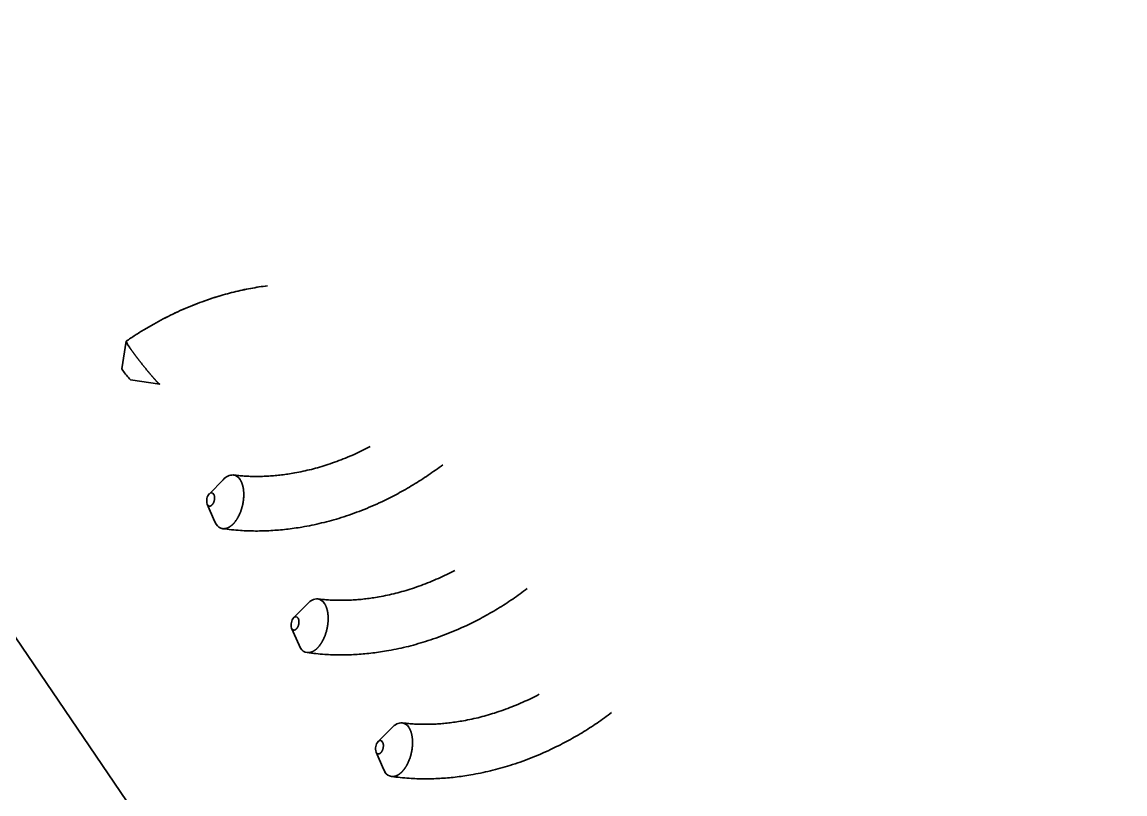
# Model space of a CAD drawing. Extents: x 23 to 417, y 3 to 294.
# Drawn here: x 331.339 to 333.765, y 107.267 to 108.964 of the extents above; entities that cross this region are included whole.
import ezdxf

# ---------------------------------------------------------------- set-up
doc = ezdxf.new("R2010")
doc.units = 0
doc.layers.get('0').update_dxf_attribs({"lineweight": 13})

# ---------------------------------------------------------------- blocks, each defined once
blk = doc.blocks.new('BLOCK4776')
at = {"color": 7, "lineweight": 35}
blk.add_line((38.581, -73.784), (-16.1, 6.499), dxfattribs=at)
at = {"color": 7, "lineweight": 35, "ltscale": 0.007689}
blk.add_line((8.158, -24.445), (8.204, -24.141), dxfattribs=at)
blk.add_line((8.158, -24.445), (8.204, -24.141), dxfattribs=at)
at = {"color": 7, "lineweight": 35, "ltscale": 2.88377e-05}
blk.add_line((8.204, -24.141), (8.204, -24.14), dxfattribs=at)
blk.add_line((8.204, -24.141), (8.204, -24.14), dxfattribs=at)
at = {"color": 7, "lineweight": 35, "ltscale": 0.000476123}
blk.add_line((8.167, -24.462), (8.158, -24.445), dxfattribs=at)
blk.add_line((8.167, -24.462), (8.158, -24.445), dxfattribs=at)
at = {"color": 7, "lineweight": 35, "ltscale": 0.008179}
blk.add_line((8.251, -24.564), (8.575, -24.613), dxfattribs=at)
blk.add_line((8.251, -24.564), (8.575, -24.613), dxfattribs=at)
at = {"color": 7, "lineweight": 35, "ltscale": 3.07732e-05}
blk.add_line((8.576, -24.613), (8.575, -24.613), dxfattribs=at)
blk.add_line((8.576, -24.613), (8.575, -24.613), dxfattribs=at)
at = {"color": 7, "lineweight": 35, "ltscale": 0.00541}
for p, q in [((9.12, -25.816), (9.272, -25.662)), ((9.12, -25.816), (9.272, -25.662)), ((10.048, -27.178), (10.2, -27.024)), ((10.048, -27.178), (10.2, -27.024)), ((10.976, -28.541), (11.128, -28.387)), ((10.976, -28.541), (11.128, -28.387))]:
    blk.add_line(p, q, dxfattribs=at)
at = {"color": 7, "lineweight": 35, "ltscale": 0.000233108}
for p, q in [((9.096, -25.932), (9.101, -25.94)), ((9.096, -25.932), (9.101, -25.94)), ((10.952, -28.657), (10.957, -28.666)), ((10.952, -28.657), (10.957, -28.666))]:
    blk.add_line(p, q, dxfattribs=at)
at = {"color": 7, "lineweight": 35, "ltscale": 0.005119}
for p, q in [((9.096, -25.932), (9.177, -26.12)), ((9.096, -25.932), (9.177, -26.12)), ((10.952, -28.657), (11.033, -28.845)), ((10.952, -28.657), (11.033, -28.845))]:
    blk.add_line(p, q, dxfattribs=at)
at = {"color": 7, "lineweight": 35, "ltscale": 0.000899757}
for p, q in [((9.177, -26.12), (9.195, -26.152)), ((11.033, -28.845), (11.051, -28.877))]:
    blk.add_line(p, q, dxfattribs=at)
at = {"color": 7, "lineweight": 35, "ltscale": 0.000899756}
for p, q in [((9.195, -26.152), (9.177, -26.12)), ((11.051, -28.877), (11.033, -28.845))]:
    blk.add_line(p, q, dxfattribs=at)
at = {"color": 7, "lineweight": 35, "ltscale": 0.000232591}
blk.add_line((10.024, -27.295), (10.029, -27.303), dxfattribs=at)
blk.add_line((10.024, -27.295), (10.029, -27.303), dxfattribs=at)
at = {"color": 7, "lineweight": 35, "ltscale": 0.00512}
blk.add_line((10.024, -27.295), (10.105, -27.483), dxfattribs=at)
blk.add_line((10.024, -27.295), (10.105, -27.483), dxfattribs=at)
at = {"color": 7, "lineweight": 35, "ltscale": 0.00089854}
blk.add_line((10.105, -27.483), (10.123, -27.514), dxfattribs=at)
at = {"color": 7, "lineweight": 35, "ltscale": 0.000898539}
blk.add_line((10.123, -27.514), (10.105, -27.483), dxfattribs=at)
at = {"color": 7, "lineweight": 35}
for centre, radius, start, end in [((8.428, -24.051), 0.242, 201.8154, 219.4446), ((8.428, -24.051), 0.242, 201.8154, 219.4446), ((8.805, -24.033), 0.768, 213.92, 223.7946), ((8.805, -24.033), 0.768, 213.9187, 223.7942), ((9.381, -25.749), 0.139, 89.0013, 141.3952), ((9.381, -25.749), 0.139, 89.0025, 141.3914), ((9.367, -25.713), 0.104, 30.8398, 80.4554), ((9.367, -25.713), 0.104, 30.8389, 80.4583), ((9.212, -25.895), 0.122, 139.0907, 197.7148), ((9.212, -25.895), 0.122, 139.0907, 197.7148), ((9.141, -25.831), 0.0257, 25.9911, 144.2906), ((9.141, -25.831), 0.0257, 25.9911, 144.2906), ((9.284, -26.098), 0.105, 211.0309, 259.5584), ((9.284, -26.098), 0.105, 211.0313, 259.5591), ((10.309, -27.112), 0.139, 89.0013, 141.395), ((10.309, -27.112), 0.139, 89.0025, 141.3912), ((10.295, -27.075), 0.104, 30.8398, 80.4554), ((10.295, -27.075), 0.104, 30.8389, 80.4583), ((10.14, -27.258), 0.122, 139.0784, 197.742), ((10.14, -27.258), 0.122, 139.0784, 197.742), ((10.069, -27.194), 0.0257, 26.0426, 144.2323), ((10.069, -27.194), 0.0257, 26.0426, 144.2323), ((10.212, -27.46), 0.105, 211.0309, 259.5584), ((10.212, -27.46), 0.105, 211.0313, 259.5591), ((11.238, -28.474), 0.139, 89.0013, 141.3952), ((11.238, -28.474), 0.139, 89.0025, 141.3914), ((11.223, -28.438), 0.104, 30.8398, 80.4554), ((11.223, -28.438), 0.104, 30.8389, 80.4583), ((11.068, -28.62), 0.122, 139.081, 197.7289), ((11.068, -28.62), 0.122, 139.081, 197.7289), ((10.997, -28.556), 0.0257, 26.0426, 144.2319), ((10.997, -28.556), 0.0257, 26.0426, 144.2319), ((11.14, -28.823), 0.105, 211.0309, 259.5584), ((11.14, -28.823), 0.105, 211.0313, 259.5591)]:
    blk.add_arc(centre, radius, start, end, dxfattribs=at)
for points, degree, knots in [([(9.758, -23.53), (9.728, -23.534), (9.666, -23.543), (9.573, -23.559), (9.48, -23.577), (9.388, -23.599), (9.295, -23.623), (9.206, -23.649), (9.121, -23.677), (9.032, -23.708), (8.933, -23.746), (8.826, -23.791), (8.718, -23.84), (8.612, -23.893), (8.507, -23.95), (8.404, -24.01), (8.303, -24.073), (8.237, -24.117), (8.204, -24.14)], 3, [0, 0, 0, 0, 0.093482, 0.187495, 0.282019, 0.377031, 0.472507, 0.569669, 0.65503, 0.740178, 0.853443, 0.971779, 1.090175, 1.208901, 1.32789, 1.447072, 1.566377, 1.685734, 1.685734, 1.685734, 1.685734]), ([(9.757, -23.53), (9.726, -23.534), (9.664, -23.543), (9.572, -23.559), (9.479, -23.578), (9.387, -23.599), (9.294, -23.623), (9.205, -23.65), (9.12, -23.677), (9.031, -23.708), (8.933, -23.746), (8.825, -23.791), (8.717, -23.841), (8.611, -23.894), (8.507, -23.95), (8.404, -24.01), (8.303, -24.073), (8.237, -24.117), (8.204, -24.14)], 3, [0, 0, 0, 0, 0.093401, 0.187333, 0.281773, 0.376701, 0.472092, 0.569118, 0.654343, 0.739413, 0.85285, 0.971039, 1.089325, 1.207941, 1.326818, 1.445887, 1.56508, 1.684324, 1.684324, 1.684324, 1.684324]), ([(8.575, -24.613), (8.573, -24.613), (8.57, -24.611), (8.567, -24.608), (8.561, -24.603), (8.554, -24.596), (8.552, -24.594), (8.548, -24.59), (8.545, -24.586), (8.543, -24.585), (8.541, -24.583), (8.539, -24.581), (8.538, -24.58), (8.537, -24.579), (8.536, -24.577), (8.535, -24.577), (8.523, -24.563), (8.509, -24.548), (8.495, -24.532), (8.465, -24.497), (8.432, -24.458), (8.415, -24.436), (8.373, -24.384), (8.332, -24.332), (8.303, -24.294), (8.276, -24.257), (8.253, -24.224), (8.248, -24.218), (8.244, -24.212), (8.24, -24.206)], 5, [0, 0, 0, 0, 0, 0, 0.1108927, 0.1108927, 0.1108927, 0.1559958, 0.1559958, 0.1559958, 0.1785502, 0.1785502, 0.1785502, 0.1898276, 0.1898276, 0.1898276, 0.201105, 0.201105, 0.201105, 0.3963772, 0.3963772, 0.3963772, 0.6111498, 0.6111498, 0.6111498, 0.9225834, 0.9225834, 0.9225834, 0.997078, 0.997078, 0.997078, 0.997078, 0.997078, 0.997078]), ([(8.575, -24.613), (8.573, -24.613), (8.57, -24.611), (8.567, -24.608), (8.561, -24.603), (8.554, -24.596), (8.552, -24.594), (8.548, -24.59), (8.545, -24.586), (8.543, -24.585), (8.541, -24.583), (8.539, -24.581), (8.538, -24.58), (8.537, -24.579), (8.536, -24.577), (8.535, -24.577), (8.523, -24.563), (8.509, -24.548), (8.495, -24.532), (8.465, -24.497), (8.432, -24.458), (8.415, -24.436), (8.373, -24.384), (8.332, -24.332), (8.303, -24.294), (8.276, -24.257), (8.253, -24.224), (8.248, -24.218), (8.244, -24.212), (8.24, -24.206)], 5, [0, 0, 0, 0, 0, 0, 0.1108927, 0.1108927, 0.1108927, 0.1559958, 0.1559958, 0.1559958, 0.1785502, 0.1785502, 0.1785502, 0.1898276, 0.1898276, 0.1898276, 0.201105, 0.201105, 0.201105, 0.3963772, 0.3963772, 0.3963772, 0.6111498, 0.6111498, 0.6111498, 0.9225834, 0.9225834, 0.9225834, 0.997078, 0.997078, 0.997078, 0.997078, 0.997078, 0.997078]), ([(10.888, -25.297), (10.859, -25.313), (10.8, -25.343), (10.709, -25.385), (10.615, -25.425), (10.52, -25.462), (10.425, -25.495), (10.332, -25.524), (10.241, -25.549), (10.149, -25.57), (10.063, -25.587), (9.984, -25.6), (9.913, -25.61), (9.843, -25.617), (9.773, -25.623), (9.704, -25.626), (9.636, -25.627), (9.569, -25.626), (9.505, -25.623), (9.443, -25.618), (9.403, -25.613), (9.384, -25.611)], 3, [0, 0, 0, 0, 0.098365, 0.19868, 0.30215, 0.404318, 0.506448, 0.602658, 0.69679, 0.789941, 0.884689, 0.958948, 1.030218, 1.10072, 1.170428, 1.239317, 1.307365, 1.374552, 1.441117, 1.501084, 1.560258, 1.560258, 1.560258, 1.560258]), ([(10.888, -25.297), (10.859, -25.313), (10.8, -25.343), (10.709, -25.385), (10.615, -25.425), (10.52, -25.462), (10.425, -25.495), (10.332, -25.524), (10.241, -25.549), (10.149, -25.57), (10.063, -25.587), (9.984, -25.6), (9.913, -25.61), (9.843, -25.617), (9.773, -25.623), (9.704, -25.626), (9.636, -25.627), (9.569, -25.626), (9.505, -25.623), (9.443, -25.618), (9.403, -25.613), (9.384, -25.611)], 3, [0, 0, 0, 0, 0.098365, 0.19868, 0.30215, 0.404318, 0.506448, 0.602658, 0.69679, 0.789941, 0.884689, 0.958948, 1.030218, 1.10072, 1.170428, 1.239317, 1.307365, 1.374552, 1.441117, 1.501084, 1.560261, 1.560261, 1.560261, 1.560261]), ([(11.686, -25.498), (11.66, -25.517), (11.607, -25.556), (11.527, -25.613), (11.445, -25.667), (11.361, -25.719), (11.276, -25.769), (11.19, -25.817), (11.103, -25.862), (11.008, -25.908), (10.905, -25.955), (10.794, -26), (10.682, -26.042), (10.571, -26.079), (10.462, -26.111), (10.354, -26.139), (10.246, -26.163), (10.145, -26.182), (10.052, -26.197), (9.966, -26.208), (9.881, -26.216), (9.796, -26.222), (9.711, -26.226), (9.627, -26.227), (9.543, -26.225), (9.455, -26.221), (9.362, -26.213), (9.298, -26.205), (9.265, -26.2)], 3, [0, 0, 0, 0, 0.098455, 0.196951, 0.295447, 0.393902, 0.492276, 0.59053, 0.688625, 0.786521, 0.907038, 1.027126, 1.14672, 1.265761, 1.377813, 1.489271, 1.60009, 1.710235, 1.796849, 1.883006, 1.968689, 2.053889, 2.138595, 2.222802, 2.306504, 2.3897, 2.487923, 2.585441, 2.585441, 2.585441, 2.585441]), ([(11.686, -25.498), (11.66, -25.517), (11.607, -25.556), (11.527, -25.613), (11.445, -25.667), (11.361, -25.719), (11.276, -25.769), (11.19, -25.817), (11.103, -25.862), (11.008, -25.908), (10.905, -25.955), (10.794, -26), (10.682, -26.042), (10.571, -26.079), (10.462, -26.111), (10.354, -26.139), (10.246, -26.163), (10.145, -26.182), (10.052, -26.197), (9.966, -26.208), (9.881, -26.216), (9.796, -26.222), (9.711, -26.226), (9.627, -26.227), (9.543, -26.225), (9.455, -26.221), (9.362, -26.213), (9.298, -26.205), (9.265, -26.2)], 3, [0, 0, 0, 0, 0.098455, 0.196951, 0.295447, 0.393901, 0.492276, 0.59053, 0.688625, 0.78652, 0.907037, 1.027125, 1.14672, 1.265761, 1.377813, 1.489271, 1.60009, 1.710234, 1.796848, 1.883005, 1.968689, 2.053888, 2.138595, 2.222801, 2.306504, 2.389699, 2.487922, 2.585438, 2.585438, 2.585438, 2.585438]), ([(9.265, -26.2), (9.288, -26.204), (9.312, -26.2), (9.337, -26.188), (9.389, -26.149), (9.432, -26.086), (9.452, -26.047), (9.485, -25.959), (9.499, -25.867), (9.501, -25.819), (9.495, -25.754), (9.478, -25.7), (9.471, -25.685), (9.464, -25.672), (9.456, -25.66)], 5, [0, 0, 0, 0, 0, 0, 0.322079, 0.322079, 0.322079, 0.716701, 0.716701, 0.716701, 1.123855, 1.123855, 1.123855, 1.292323, 1.292323, 1.292323, 1.292323, 1.292323, 1.292323]), ([(9.456, -25.66), (9.475, -25.687), (9.488, -25.723), (9.496, -25.763), (9.501, -25.837), (9.491, -25.914), (9.485, -25.945), (9.468, -26.006), (9.443, -26.062), (9.429, -26.088), (9.393, -26.141), (9.351, -26.179), (9.326, -26.194), (9.298, -26.202), (9.272, -26.201), (9.27, -26.201), (9.268, -26.201), (9.265, -26.2)], 5, [0, 0, 0, 0, 0, 0, 0.386601, 0.386601, 0.386601, 0.659607, 0.659607, 0.659607, 0.928417, 0.928417, 0.928417, 1.263101, 1.263101, 1.263101, 1.295356, 1.295356, 1.295356, 1.295356, 1.295356, 1.295356]), ([(9.101, -25.94), (9.104, -25.945), (9.108, -25.949), (9.112, -25.952), (9.124, -25.955), (9.138, -25.95), (9.146, -25.944), (9.16, -25.928), (9.169, -25.907), (9.172, -25.898), (9.176, -25.878), (9.177, -25.861), (9.177, -25.853), (9.175, -25.84), (9.171, -25.83), (9.169, -25.827), (9.167, -25.823), (9.165, -25.82)], 5, [0, 0, 0, 0, 0, 0, 0.1030636, 0.1030636, 0.1030636, 0.2802797, 0.2802797, 0.2802797, 0.4172937, 0.4172937, 0.4172937, 0.5522993, 0.5522993, 0.5522993, 0.6686315, 0.6686315, 0.6686315, 0.6686315, 0.6686315, 0.6686315]), ([(9.101, -25.94), (9.104, -25.945), (9.108, -25.949), (9.112, -25.952), (9.124, -25.955), (9.138, -25.95), (9.146, -25.944), (9.16, -25.928), (9.169, -25.907), (9.172, -25.898), (9.176, -25.878), (9.177, -25.861), (9.177, -25.853), (9.175, -25.84), (9.171, -25.83), (9.169, -25.827), (9.167, -25.823), (9.165, -25.82)], 5, [0, 0, 0, 0, 0, 0, 0.1030636, 0.1030636, 0.1030636, 0.2802797, 0.2802797, 0.2802797, 0.4172937, 0.4172937, 0.4172937, 0.5522993, 0.5522993, 0.5522993, 0.6686315, 0.6686315, 0.6686315, 0.6686315, 0.6686315, 0.6686315]), ([(11.817, -26.66), (11.788, -26.675), (11.728, -26.705), (11.637, -26.748), (11.543, -26.788), (11.448, -26.825), (11.353, -26.858), (11.26, -26.887), (11.169, -26.911), (11.077, -26.933), (10.991, -26.95), (10.912, -26.963), (10.841, -26.972), (10.771, -26.98), (10.701, -26.985), (10.633, -26.988), (10.564, -26.989), (10.497, -26.988), (10.433, -26.985), (10.371, -26.98), (10.331, -26.976), (10.312, -26.973)], 3, [0, 0, 0, 0, 0.098365, 0.19868, 0.30215, 0.404318, 0.506448, 0.602658, 0.69679, 0.789941, 0.884689, 0.958948, 1.030218, 1.10072, 1.170428, 1.239317, 1.307365, 1.374552, 1.441117, 1.501084, 1.560258, 1.560258, 1.560258, 1.560258]), ([(11.817, -26.66), (11.788, -26.675), (11.728, -26.705), (11.637, -26.748), (11.543, -26.788), (11.448, -26.825), (11.353, -26.858), (11.26, -26.887), (11.169, -26.911), (11.077, -26.933), (10.991, -26.95), (10.912, -26.963), (10.841, -26.972), (10.771, -26.98), (10.701, -26.985), (10.633, -26.988), (10.564, -26.989), (10.497, -26.988), (10.433, -26.985), (10.371, -26.98), (10.331, -26.976), (10.312, -26.973)], 3, [0, 0, 0, 0, 0.098365, 0.19868, 0.30215, 0.404318, 0.506448, 0.602658, 0.69679, 0.789941, 0.884689, 0.958948, 1.030218, 1.10072, 1.170428, 1.239317, 1.307365, 1.374552, 1.441117, 1.501084, 1.560261, 1.560261, 1.560261, 1.560261]), ([(12.614, -26.86), (12.588, -26.88), (12.535, -26.919), (12.455, -26.975), (12.373, -27.03), (12.289, -27.082), (12.204, -27.132), (12.118, -27.179), (12.031, -27.225), (11.936, -27.271), (11.833, -27.317), (11.722, -27.363), (11.61, -27.404), (11.499, -27.441), (11.39, -27.473), (11.282, -27.502), (11.174, -27.526), (11.073, -27.545), (10.98, -27.559), (10.894, -27.57), (10.809, -27.579), (10.724, -27.585), (10.639, -27.588), (10.555, -27.589), (10.471, -27.588), (10.383, -27.583), (10.29, -27.575), (10.226, -27.568), (10.194, -27.563)], 3, [0, 0, 0, 0, 0.098455, 0.196951, 0.295447, 0.393902, 0.492276, 0.59053, 0.688625, 0.786521, 0.907038, 1.027126, 1.14672, 1.265761, 1.377813, 1.489271, 1.60009, 1.710235, 1.796849, 1.883006, 1.968689, 2.053889, 2.138595, 2.222802, 2.306504, 2.3897, 2.487923, 2.585441, 2.585441, 2.585441, 2.585441]), ([(12.614, -26.86), (12.588, -26.88), (12.535, -26.919), (12.455, -26.975), (12.373, -27.03), (12.289, -27.082), (12.204, -27.132), (12.118, -27.179), (12.031, -27.225), (11.936, -27.271), (11.833, -27.317), (11.722, -27.363), (11.61, -27.404), (11.499, -27.441), (11.39, -27.473), (11.282, -27.502), (11.174, -27.526), (11.073, -27.545), (10.98, -27.559), (10.894, -27.57), (10.809, -27.579), (10.724, -27.585), (10.639, -27.588), (10.555, -27.589), (10.471, -27.588), (10.383, -27.583), (10.29, -27.575), (10.226, -27.568), (10.194, -27.563)], 3, [0, 0, 0, 0, 0.098455, 0.196951, 0.295447, 0.393901, 0.492276, 0.59053, 0.688625, 0.78652, 0.907037, 1.027125, 1.14672, 1.265761, 1.377813, 1.489271, 1.60009, 1.710234, 1.796848, 1.883005, 1.968689, 2.053888, 2.138595, 2.222801, 2.306504, 2.389699, 2.487922, 2.585438, 2.585438, 2.585438, 2.585438]), ([(10.194, -27.563), (10.216, -27.566), (10.24, -27.562), (10.265, -27.551), (10.317, -27.511), (10.36, -27.448), (10.38, -27.409), (10.413, -27.322), (10.427, -27.229), (10.429, -27.181), (10.423, -27.117), (10.406, -27.063), (10.399, -27.048), (10.392, -27.034), (10.384, -27.022)], 5, [0, 0, 0, 0, 0, 0, 0.322079, 0.322079, 0.322079, 0.716701, 0.716701, 0.716701, 1.123855, 1.123855, 1.123855, 1.292323, 1.292323, 1.292323, 1.292323, 1.292323, 1.292323]), ([(10.384, -27.022), (10.403, -27.05), (10.416, -27.085), (10.424, -27.126), (10.429, -27.2), (10.419, -27.276), (10.413, -27.307), (10.396, -27.369), (10.371, -27.424), (10.357, -27.45), (10.322, -27.503), (10.279, -27.542), (10.254, -27.557), (10.226, -27.565), (10.2, -27.564), (10.198, -27.564), (10.196, -27.563), (10.194, -27.563)], 5, [0, 0, 0, 0, 0, 0, 0.386601, 0.386601, 0.386601, 0.659607, 0.659607, 0.659607, 0.928417, 0.928417, 0.928417, 1.263101, 1.263101, 1.263101, 1.295356, 1.295356, 1.295356, 1.295356, 1.295356, 1.295356]), ([(10.029, -27.303), (10.032, -27.308), (10.036, -27.312), (10.04, -27.314), (10.052, -27.318), (10.066, -27.313), (10.074, -27.306), (10.088, -27.29), (10.097, -27.27), (10.1, -27.26), (10.104, -27.241), (10.105, -27.224), (10.105, -27.216), (10.103, -27.203), (10.099, -27.193), (10.097, -27.189), (10.095, -27.186), (10.093, -27.182)], 5, [0, 0, 0, 0, 0, 0, 0.1030907, 0.1030907, 0.1030907, 0.2803323, 0.2803323, 0.2803323, 0.4173685, 0.4173685, 0.4173685, 0.5523929, 0.5523929, 0.5523929, 0.6687383, 0.6687383, 0.6687383, 0.6687383, 0.6687383, 0.6687383]), ([(10.029, -27.303), (10.032, -27.308), (10.036, -27.312), (10.04, -27.314), (10.052, -27.318), (10.066, -27.313), (10.074, -27.306), (10.088, -27.29), (10.097, -27.27), (10.1, -27.26), (10.104, -27.241), (10.105, -27.224), (10.105, -27.216), (10.103, -27.203), (10.099, -27.193), (10.097, -27.189), (10.095, -27.186), (10.093, -27.182)], 5, [0, 0, 0, 0, 0, 0, 0.1030907, 0.1030907, 0.1030907, 0.2803323, 0.2803323, 0.2803323, 0.4173685, 0.4173685, 0.4173685, 0.5523929, 0.5523929, 0.5523929, 0.6687383, 0.6687383, 0.6687383, 0.6687383, 0.6687383, 0.6687383]), ([(12.745, -28.022), (12.716, -28.038), (12.656, -28.068), (12.565, -28.11), (12.471, -28.15), (12.376, -28.187), (12.281, -28.22), (12.188, -28.249), (12.097, -28.274), (12.005, -28.295), (11.919, -28.312), (11.84, -28.325), (11.769, -28.335), (11.699, -28.342), (11.629, -28.348), (11.561, -28.351), (11.492, -28.352), (11.425, -28.351), (11.361, -28.348), (11.299, -28.343), (11.26, -28.338), (11.24, -28.336)], 3, [0, 0, 0, 0, 0.098365, 0.19868, 0.30215, 0.404318, 0.506448, 0.602658, 0.69679, 0.789941, 0.884689, 0.958948, 1.030218, 1.10072, 1.170428, 1.239317, 1.307365, 1.374552, 1.441117, 1.501084, 1.560258, 1.560258, 1.560258, 1.560258]), ([(12.745, -28.022), (12.716, -28.038), (12.656, -28.068), (12.565, -28.11), (12.471, -28.15), (12.376, -28.187), (12.281, -28.22), (12.188, -28.249), (12.097, -28.274), (12.005, -28.295), (11.919, -28.312), (11.84, -28.325), (11.769, -28.335), (11.699, -28.342), (11.629, -28.348), (11.561, -28.351), (11.492, -28.352), (11.425, -28.351), (11.361, -28.348), (11.299, -28.343), (11.26, -28.338), (11.24, -28.336)], 3, [0, 0, 0, 0, 0.098365, 0.19868, 0.30215, 0.404318, 0.506448, 0.602658, 0.69679, 0.789941, 0.884689, 0.958948, 1.030218, 1.10072, 1.170428, 1.239317, 1.307365, 1.374552, 1.441117, 1.501084, 1.560261, 1.560261, 1.560261, 1.560261]), ([(13.542, -28.223), (13.516, -28.242), (13.463, -28.282), (13.383, -28.338), (13.301, -28.392), (13.217, -28.445), (13.132, -28.494), (13.046, -28.542), (12.959, -28.587), (12.864, -28.633), (12.761, -28.68), (12.65, -28.725), (12.538, -28.767), (12.427, -28.804), (12.318, -28.836), (12.21, -28.864), (12.102, -28.888), (12.001, -28.907), (11.908, -28.922), (11.822, -28.933), (11.737, -28.941), (11.652, -28.947), (11.567, -28.951), (11.483, -28.952), (11.399, -28.95), (11.311, -28.946), (11.219, -28.938), (11.154, -28.93), (11.122, -28.926)], 3, [0, 0, 0, 0, 0.098455, 0.196951, 0.295447, 0.393902, 0.492276, 0.59053, 0.688625, 0.786521, 0.907038, 1.027126, 1.14672, 1.265761, 1.377813, 1.489271, 1.60009, 1.710235, 1.796849, 1.883006, 1.968689, 2.053889, 2.138595, 2.222802, 2.306504, 2.3897, 2.487923, 2.585441, 2.585441, 2.585441, 2.585441]), ([(13.542, -28.223), (13.516, -28.242), (13.463, -28.282), (13.383, -28.338), (13.301, -28.392), (13.217, -28.445), (13.132, -28.494), (13.046, -28.542), (12.959, -28.587), (12.864, -28.633), (12.761, -28.68), (12.65, -28.725), (12.538, -28.767), (12.427, -28.804), (12.318, -28.836), (12.21, -28.864), (12.102, -28.888), (12.001, -28.907), (11.908, -28.922), (11.822, -28.933), (11.737, -28.941), (11.652, -28.947), (11.567, -28.951), (11.483, -28.952), (11.399, -28.95), (11.311, -28.946), (11.219, -28.938), (11.154, -28.93), (11.122, -28.926)], 3, [0, 0, 0, 0, 0.098455, 0.196951, 0.295447, 0.393901, 0.492276, 0.59053, 0.688625, 0.78652, 0.907037, 1.027125, 1.14672, 1.265761, 1.377813, 1.489271, 1.60009, 1.710234, 1.796848, 1.883005, 1.968689, 2.053888, 2.138595, 2.222801, 2.306504, 2.389699, 2.487922, 2.585438, 2.585438, 2.585438, 2.585438]), ([(11.122, -28.926), (11.144, -28.929), (11.168, -28.925), (11.193, -28.913), (11.245, -28.874), (11.288, -28.811), (11.308, -28.772), (11.341, -28.685), (11.355, -28.592), (11.357, -28.544), (11.351, -28.479), (11.334, -28.425), (11.327, -28.41), (11.32, -28.397), (11.312, -28.385)], 5, [0, 0, 0, 0, 0, 0, 0.322079, 0.322079, 0.322079, 0.716701, 0.716701, 0.716701, 1.123855, 1.123855, 1.123855, 1.292323, 1.292323, 1.292323, 1.292323, 1.292323, 1.292323]), ([(11.312, -28.385), (11.331, -28.412), (11.344, -28.448), (11.352, -28.488), (11.357, -28.562), (11.347, -28.639), (11.341, -28.67), (11.324, -28.731), (11.299, -28.787), (11.285, -28.813), (11.25, -28.866), (11.207, -28.904), (11.182, -28.919), (11.154, -28.927), (11.128, -28.926), (11.126, -28.926), (11.124, -28.926), (11.122, -28.926)], 5, [0, 0, 0, 0, 0, 0, 0.386601, 0.386601, 0.386601, 0.659607, 0.659607, 0.659607, 0.928417, 0.928417, 0.928417, 1.263101, 1.263101, 1.263101, 1.295356, 1.295356, 1.295356, 1.295356, 1.295356, 1.295356]), ([(10.957, -28.666), (10.96, -28.671), (10.964, -28.674), (10.968, -28.677), (10.98, -28.68), (10.994, -28.675), (11.002, -28.669), (11.016, -28.653), (11.025, -28.632), (11.028, -28.623), (11.032, -28.604), (11.033, -28.586), (11.033, -28.579), (11.031, -28.566), (11.027, -28.555), (11.025, -28.552), (11.023, -28.548), (11.021, -28.545)], 5, [0, 0, 0, 0, 0, 0, 0.1030636, 0.1030636, 0.1030636, 0.2802797, 0.2802797, 0.2802797, 0.4172937, 0.4172937, 0.4172937, 0.5522993, 0.5522993, 0.5522993, 0.6686315, 0.6686315, 0.6686315, 0.6686315, 0.6686315, 0.6686315]), ([(10.957, -28.666), (10.96, -28.671), (10.964, -28.674), (10.968, -28.677), (10.98, -28.68), (10.994, -28.675), (11.002, -28.669), (11.016, -28.653), (11.025, -28.632), (11.028, -28.623), (11.032, -28.604), (11.033, -28.586), (11.033, -28.579), (11.031, -28.566), (11.027, -28.555), (11.025, -28.552), (11.023, -28.548), (11.021, -28.545)], 5, [0, 0, 0, 0, 0, 0, 0.1030636, 0.1030636, 0.1030636, 0.2802797, 0.2802797, 0.2802797, 0.4172937, 0.4172937, 0.4172937, 0.5522993, 0.5522993, 0.5522993, 0.6686315, 0.6686315, 0.6686315, 0.6686315, 0.6686315, 0.6686315])]:
    blk.add_open_spline(points, degree=degree, knots=knots, dxfattribs=at)

msp = doc.modelspace()

# ---------------------------------------------------------------- block references
at = {"lineweight": 0, "xscale": 0.2, "yscale": 0.2, "zscale": 0.2}
msp.add_blockref('BLOCK4776', (329.9272, 113.0902), dxfattribs=at)

doc.saveas('drawing.dxf')
